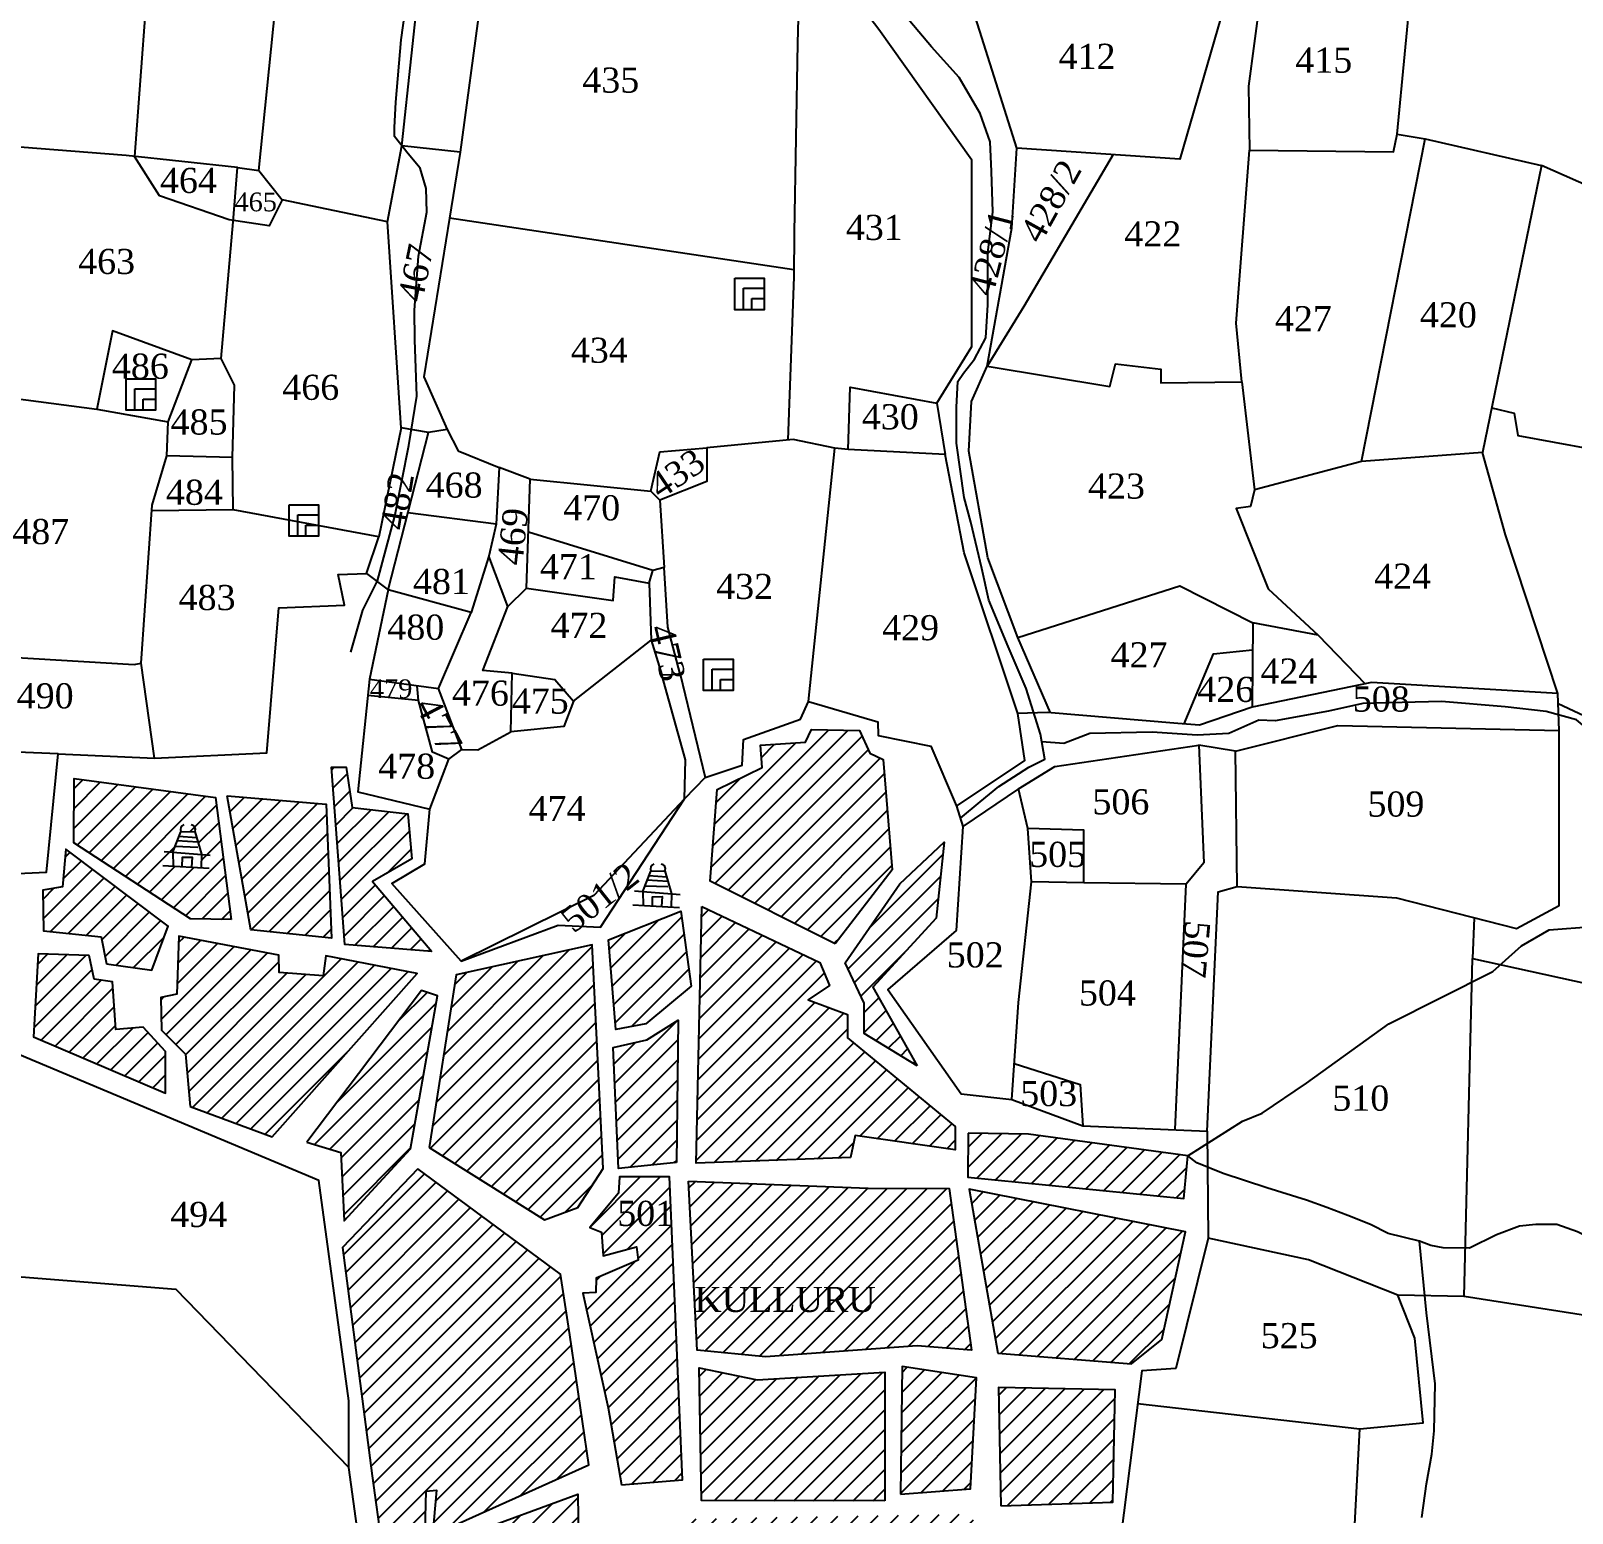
# Model space of a CAD drawing. Header units: millimetres. Extents: x 3958 to 5988, y -2486 to -161.
# Drawn here: x 5162.6 to 5368.1, y -1207.3 to -1009.7 of the extents above; entities that cross this region are included whole.
import ezdxf

# ---------------------------------------------------------------- set-up
doc = ezdxf.new("R2010")
doc.units = ezdxf.units.MM
doc.header["$MEASUREMENT"] = 0
for name, color, linetype in [('NALA', 4, 'Continuous'), ('SQUAREWELL', 5, 'Continuous'), ('SURVEY_BND', 7, 'Continuous'), ('SURVEY_NO', 7, 'Continuous'), ('VILLAGE_AREA', 1, 'Continuous')]:
    doc.layers.add(name, color=color, linetype=linetype)
doc.styles.get("Standard").update_dxf_attribs({"font": 'TIMES.TTF'})

# ---------------------------------------------------------------- blocks, each defined once
blk = doc.blocks.new('1')
at = {"layer": 'VILLAGE_AREA'}
for points in [[(5244.24, -1124.45), (5245.28, -1121.72), (5247.17, -1121.68), (5248.07, -1124.74)], [(5244.54, -1123.67), (5247.57, -1123.79)], [(5244.83, -1122.9), (5247.58, -1123.08)], [(5245.05, -1122.33), (5247.41, -1122.49)], [(5243.1, -1124.37), (5249.23, -1124.83)], [(5244.24, -1124.45), (5244.26, -1126.32)], [(5245.5, -1126.39), (5245.51, -1125.14), (5246.81, -1125.12), (5246.73, -1126.45)], [(5248.07, -1124.74), (5248, -1126.52)], [(5242.89, -1126.24), (5249.1, -1126.58)]]:
    blk.add_lwpolyline(points, dxfattribs=at)
for centre, radius, start, end in [((5245.98, -1121.46), 0.743, 111.0195, 200.6298), ((5246.66, -1121.4), 0.581, 331.7547, 87.7086)]:
    blk.add_arc(centre, radius, start, end, dxfattribs=at)

msp = doc.modelspace()

# ---------------------------------------------------------------- hatches: boundary and pattern name
at = {"layer": 'VILLAGE_AREA'}
h = msp.add_hatch(dxfattribs=at)
h.set_pattern_fill('ANSI31', color=256, scale=15, style=0)
h.paths.add_polyline_path([(5187.26, -1111.93), (5168.42, -1109.4), (5168.36, -1117.95), (5183.93, -1128.07), (5189.36, -1128.19)])
h.paths.add_polyline_path([(5181.56, -1119.21), (5182.61, -1116.48), (5184.5, -1116.43), (5185.4, -1119.49), (5185.32, -1121.27), (5181.58, -1121.07)], flags=16)
h.paths.add_polyline_path([(5167.31, -1118.78), (5166.85, -1123.81), (5164.24, -1124.25), (5164.33, -1129.69), (5172.01, -1130.51), (5172.72, -1134.09), (5178.75, -1134.92), (5180.96, -1129.05)])
h.paths.add_polyline_path([(5173.52, -1136.5), (5171.09, -1136.15), (5170.39, -1132.96), (5163.63, -1132.77), (5162.98, -1143.84), (5180.59, -1151.33), (5180.59, -1145.77), (5177.61, -1142.55), (5173.98, -1142.86)])
h.paths.add_polyline_path([(5214.14, -1135.38), (5201.95, -1133.02), (5201.71, -1135.03), (5201.61, -1135.67), (5195.76, -1135.23), (5195.71, -1132.92), (5182.37, -1130.39), (5182.08, -1138.15), (5179.96, -1138.59), (5180.06, -1142.92), (5183.26, -1146.13), (5183.88, -1153.12), (5194.82, -1157.15)])
h.paths.add_polyline_path([(5202.02, -1112.82), (5188.8, -1111.71), (5191.95, -1129.54), (5202.7, -1130.65)])
h.paths.add_polyline_path([(5212.89, -1114.11), (5205.48, -1113.25), (5204.68, -1107.88), (5202.7, -1107.88), (5204.49, -1131.51), (5216.1, -1132.44), (5208.2, -1123.12), (5213.45, -1120.1)])
h.paths.add_polyline_path([(5237.48, -1131.56), (5219.33, -1135.57), (5215.74, -1158.56), (5231.12, -1168.24), (5235.56, -1166.58), (5238.96, -1161.4)])
h.paths.add_polyline_path([(5249.32, -1127.09), (5239.65, -1130.91), (5240.62, -1142.83), (5244.63, -1142.11), (5250.67, -1137.09)])
h.paths.add_polyline_path([(5248.93, -1141.61), (5244.77, -1144.22), (5240.28, -1145.23), (5241, -1161.36), (5248.74, -1160.58)])
h.paths.add_polyline_path([(5271.54, -1140.85), (5266.28, -1138.9), (5269.1, -1137), (5267.85, -1133.91), (5252.09, -1126.45), (5251.35, -1160.69), (5271.93, -1159.93), (5272.53, -1157), (5285.89, -1158.9), (5285.89, -1155.8), (5271.54, -1143.95)])
h.paths.add_polyline_path([(5276.26, -1106.84), (5274.49, -1106.02), (5273.13, -1102.97), (5266.74, -1102.83), (5265.92, -1104.53), (5259.94, -1104.94), (5260.15, -1107.92), (5254.16, -1110.84), (5253.21, -1123.06), (5269.87, -1131.42), (5277.48, -1121.57)])
h.paths.add_polyline_path([(5284.42, -1117.87), (5278.51, -1123.44), (5271.23, -1133.96), (5273.75, -1139.32), (5273.75, -1143.4), (5280.82, -1147.67), (5274.9, -1137.22), (5283.33, -1127.98)])
h.paths.add_polyline_path([(5316.89, -1159.69), (5295.65, -1156.82), (5287.63, -1156.68), (5287.56, -1162.52), (5316.38, -1165.38)])
h.paths.add_polyline_path([(5316.58, -1169.83), (5287.76, -1164.12), (5291.56, -1185.99), (5309.37, -1187.42), (5313.45, -1184.16)])
h.paths.add_polyline_path([(5285.07, -1164.06), (5274.29, -1163.99), (5250.34, -1163.07), (5251.47, -1185.62), (5260.58, -1186.47), (5280.82, -1185.01), (5288.05, -1185.62)])
h.paths.add_polyline_path([(5276.48, -1188.54), (5259.49, -1189.56), (5251.75, -1187.94), (5252.05, -1205.65), (5276.48, -1205.71)])
h.paths.add_polyline_path([(5288.72, -1189.28), (5278.82, -1187.78), (5278.58, -1204.8), (5287.94, -1204.08)])
h.paths.add_polyline_path([(5307.21, -1190.89), (5291.66, -1190.59), (5291.96, -1206.36), (5306.91, -1205.88)])
h.paths.add_polyline_path([(5293.3, -1213.54), (5290.66, -1213.61), (5288.47, -1215.35), (5287.57, -1213.91), (5290.51, -1211.43), (5290.06, -1209.54), (5288.02, -1209.02), (5288.62, -1207.43), (5249.85, -1208.1), (5249.32, -1229.92), (5266.6, -1239.64), (5288.77, -1243.18)])
h.paths.add_polyline_path([(5247.27, -1210.31), (5238.37, -1211.37), (5237.16, -1229.95), (5226, -1238.91), (5217.32, -1245.09), (5226.07, -1263.32), (5239.65, -1254.06), (5242.29, -1231.63), (5246.29, -1229)])
h.paths.add_polyline_path([(5235.58, -1204.82), (5216.19, -1211.9), (5216.19, -1215.21), (5220.64, -1219.21), (5218.98, -1221.17), (5213.78, -1216.65), (5207.59, -1219.51), (5214.08, -1236.31), (5217.25, -1238.12), (5217.7, -1242.26), (5222.61, -1237.67), (5235.73, -1227.8), (5235.88, -1226.67)])
h.paths.add_polyline_path([(5205.08, -1221.34), (5197.39, -1224.7), (5202.08, -1235.5), (5198.47, -1240.78), (5210, -1268.5), (5222.74, -1271.74), (5224.78, -1265.98)])
h.paths.add_polyline_path([(5233.27, -1175.47), (5214.23, -1161.43), (5204.19, -1171.9), (5208.16, -1202.37), (5209.42, -1211.67), (5205.8, -1214.06), (5207.33, -1217.15), (5215.13, -1213.11), (5215.35, -1204.4), (5216.7, -1204.27), (5216.17, -1210.28), (5237.02, -1200.91), (5234.49, -1183.56)])
h.paths.add_polyline_path([(5216.84, -1138.37), (5214.73, -1137.64), (5199.44, -1157.89), (5203.96, -1159.26), (5204.41, -1168.34), (5213.25, -1158.77)])
h.paths.add_polyline_path([(5250.26, -1181.42), (5275.57, -1181.42), (5275.57, -1176.39), (5250.26, -1176.39)], flags=9)
h = msp.add_hatch(dxfattribs=at)
h.set_pattern_fill('ANSI31', color=256, scale=15, style=0)
h.paths.add_polyline_path([(5247.78, -1162.51), (5241.13, -1162.51), (5240.99, -1164.65), (5237.17, -1169.26), (5238.71, -1169.87), (5238.96, -1173.01), (5243.38, -1171.84), (5243.63, -1173.62), (5238.03, -1176.02), (5237.97, -1177.92), (5236.25, -1177.98), (5239.63, -1193.31), (5241.39, -1203.57), (5249.53, -1202.87)])
h.paths.add_polyline_path([(5239.97, -1169.95), (5249.09, -1169.95), (5249.09, -1164.85), (5239.97, -1164.85)], flags=24)

# ---------------------------------------------------------------- linework, layer by layer
at = {"layer": 'NALA'}
for points in [[(5205.32, -1092.54), (5206.92, -1086.95), (5208.87, -1083.02), (5211.18, -1074.42), (5213.02, -1065), (5214.08, -1058.42), (5213.84, -1050.9), (5213.8, -1046.95), (5214.33, -1039.72), (5215.43, -1033.86), (5215.36, -1030.71), (5214.55, -1028.01), (5212.95, -1026.1), (5211.14, -1023.8), (5211.14, -1022.59), (5211.29, -1019.2), (5211.99, -1010.87), (5213.06, -1003.19)], [(5286.57, -1114.69), (5289.22, -1112.47), (5291.69, -1110.46), (5295.72, -1107.88), (5297.84, -1106.79), (5297.24, -1103.48), (5295.33, -1097.38), (5292.93, -1091.77), (5290.38, -1085.6), (5289.43, -1081.37), (5287.98, -1075.21), (5287.06, -1071.9), (5286.07, -1064.65), (5286.07, -1059.88), (5286.25, -1056.45), (5286.99, -1055.35), (5288.44, -1053.45), (5289.96, -1050.63), (5290.24, -1046.23), (5290.21, -1039.28), (5290.88, -1033.82), (5290.74, -1028.46), (5290.53, -1024.51), (5289.22, -1020.7), (5286.39, -1015.9), (5282.72, -1011.81), (5278.64, -1006.96)], [(5383.76, -1114.8), (5382.08, -1112.99), (5377.86, -1108.95), (5372.36, -1104.56), (5368.72, -1101.55), (5364.68, -1100.44), (5359.23, -1099.84), (5350.71, -1099.13), (5340.23, -1099.39), (5335.66, -1100.41), (5328.56, -1101.7), (5326.36, -1101.61), (5322.37, -1103.39), (5318.15, -1103.61), (5312.16, -1103.21), (5303.81, -1103.39), (5300.35, -1104.72), (5297.42, -1104.49)], [(5348.09, -1207.91), (5348.72, -1203.43), (5349.45, -1199.47), (5349.76, -1196.34), (5349.86, -1190.09), (5348.72, -1180.61), (5347.78, -1171.08), (5343.6, -1170.04), (5341.24, -1168.84), (5338.25, -1167.63), (5335.43, -1166.59), (5332.72, -1165.62), (5327.42, -1163.95), (5321.61, -1162.05), (5318.1, -1160.61), (5316.89, -1159.69), (5324.2, -1155.08), (5326.79, -1153.98), (5332.72, -1150.02), (5343.72, -1142.07), (5357.55, -1135.12), (5361.4, -1131.7), (5365.08, -1129.56), (5370.91, -1129.12)], [(5397.31, -1180.69), (5395.67, -1182.82), (5392.43, -1183.31), (5389.45, -1183.44), (5385.53, -1183.44), (5384.23, -1182.57), (5383.42, -1181.51), (5382.11, -1180.02), (5379.75, -1177.04), (5378.63, -1176.05), (5376.15, -1174.25), (5373.54, -1172.26), (5370.55, -1170.65), (5368.87, -1169.84), (5366.08, -1168.85), (5363.28, -1168.85), (5361.1, -1169.09), (5358.06, -1170.21), (5354.44, -1172.02), (5350.96, -1171.96), (5349.28, -1171.65), (5347.78, -1171.08)]]:
    msp.add_lwpolyline(points, dxfattribs=at)
at = {"layer": 'SQUAREWELL'}
for points in [[(5256.5, -1042.67), (5260.43, -1042.67), (5260.43, -1046.87), (5256.5, -1046.87)], [(5257.65, -1044.01), (5260.43, -1044.01), (5260.43, -1046.87), (5257.65, -1046.87)], [(5258.76, -1045.37), (5260.43, -1045.37), (5260.43, -1046.87), (5258.76, -1046.87)], [(5175.33, -1056.08), (5179.27, -1056.08), (5179.27, -1060.28), (5175.33, -1060.28)], [(5176.49, -1057.41), (5179.27, -1057.41), (5179.27, -1060.28), (5176.49, -1060.28)], [(5177.59, -1058.78), (5179.27, -1058.78), (5179.27, -1060.28), (5177.59, -1060.28)], [(5197.07, -1072.89), (5201, -1072.89), (5201, -1077.09), (5197.07, -1077.09)], [(5198.22, -1074.23), (5201, -1074.23), (5201, -1077.09), (5198.22, -1077.09)], [(5199.32, -1075.59), (5201, -1075.59), (5201, -1077.09), (5199.32, -1077.09)], [(5252.34, -1093.46), (5256.27, -1093.46), (5256.27, -1097.65), (5252.34, -1097.65)], [(5253.49, -1094.79), (5256.27, -1094.79), (5256.27, -1097.65), (5253.49, -1097.65)], [(5254.59, -1096.16), (5256.27, -1096.16), (5256.27, -1097.65), (5254.59, -1097.65)]]:
    msp.add_lwpolyline(points, close=True, dxfattribs=at)
at = {"layer": 'SURVEY_BND'}
for points in [[(5193.02, -1028.31), (5195.54, -1003.8), (5199.07, -971.93), (5187.98, -970.52), (5179.81, -973.02), (5178.73, -996.02), (5176.46, -1026.45)], [(5210.18, -1035.17), (5212.1, -1025.01), (5217.27, -976.98), (5212.72, -973.83), (5199.07, -971.93)], [(5217.27, -976.98), (5226.12, -984.19), (5222.48, -1006.38), (5219.86, -1025.85), (5212.1, -1025.01)], [(5344.81, -1023.48), (5346.84, -1002.08), (5327.24, -1000.84), (5326.51, -1005.67), (5325, -1017.06), (5325.12, -1025.61)], [(5283.41, -1059.34), (5288.08, -1051.8), (5288.08, -1033.26), (5288.11, -1026.94), (5275.72, -1009.5), (5273.39, -1006.5), (5265.11, -1001.41), (5264.87, -1011.33), (5264.4, -1036.58), (5264.37, -1042.48), (5263.58, -1064.24)], [(5322.24, -1004.68), (5315.82, -1026.81), (5294.12, -1025.32)], [(5290.15, -1054.4), (5293.45, -1036.01), (5294.12, -1025.32), (5288.32, -1007.08)], [(5188.01, -1053.39), (5189.62, -1035.14), (5190.17, -1027.89), (5175.34, -1026.33), (5158.89, -1025.02)], [(5324.08, -1056.49), (5323.36, -1048.67), (5325.12, -1025.61), (5344.31, -1025.83), (5344.81, -1023.48), (5348.53, -1024.08)], [(5340.07, -1067.1), (5348.53, -1024.08), (5364.05, -1027.65), (5356.2, -1065.89)], [(5190.17, -1027.89), (5193.02, -1028.31), (5196.14, -1032.24), (5194.43, -1035.68), (5189.08, -1034.91), (5179.8, -1031.67), (5176.46, -1026.45)], [(5219.86, -1025.85), (5218.46, -1034.67), (5215.02, -1055.82), (5218.14, -1062.83), (5215.67, -1063.23)], [(5306.94, -1026.2), (5295.05, -1046.46), (5290.15, -1054.4)], [(5357.42, -1059.96), (5360.4, -1060.67), (5360.89, -1063.66), (5375.45, -1066.33), (5390.77, -1063.26), (5390.9, -1059.22), (5386.51, -1045.61), (5374.89, -1032.83), (5371.99, -1031.14), (5364.05, -1027.65)], [(5212.03, -1062.64), (5210.18, -1035.17), (5196.14, -1032.24)], [(5264.38, -1041.57), (5218.46, -1034.67)], [(5157.5, -1058.3), (5171.44, -1060.14), (5180.93, -1061.81), (5184.09, -1053.55), (5173.53, -1049.7), (5171.44, -1060.14)], [(5189.52, -1066.56), (5189.8, -1056.92), (5188.01, -1053.39), (5184.09, -1053.55)], [(5294.22, -1090.57), (5290.23, -1079.95), (5287.72, -1065.75), (5288.05, -1059.12), (5290.15, -1054.4), (5306.52, -1057.11), (5307.25, -1054.08), (5313.32, -1054.79), (5313.32, -1056.61), (5324.08, -1056.49), (5325.78, -1070.9), (5325.26, -1073.12), (5323.36, -1073.4), (5327.6, -1084.08), (5334.27, -1090.26), (5325.55, -1088.64)], [(5271.61, -1065.5), (5271.87, -1057.22), (5283.41, -1059.34), (5284.53, -1066.19)], [(5146.53, -1092.4), (5176.41, -1094.18), (5177.35, -1094), (5178.82, -1072.94), (5180.76, -1066.36), (5180.93, -1061.81)], [(5207.39, -1082.06), (5210.27, -1084.23), (5215.67, -1063.23), (5212.03, -1062.64), (5209.04, -1077.15)], [(5218.14, -1062.83), (5219.63, -1065.69), (5225.09, -1067.89), (5224.68, -1075.45), (5212.91, -1073.97)], [(5252.56, -1109.25), (5257.48, -1107.62), (5257.65, -1104.2), (5265.27, -1101.46), (5266.33, -1099.1), (5269.81, -1065.32), (5264.27, -1064.18), (5252.75, -1065.31), (5252.75, -1069.79), (5246.51, -1072.29)], [(5189.61, -1073.55), (5189.52, -1066.56), (5180.76, -1066.36)], [(5245.32, -1071.06), (5246.49, -1065.82), (5252.75, -1065.31)], [(5266.33, -1099.1), (5275.58, -1101.83), (5275.59, -1103.63), (5282.61, -1105.06), (5286.07, -1113.09), (5295.16, -1106.98), (5294.25, -1100.71), (5287.08, -1079.29), (5284.53, -1066.19), (5271.61, -1065.5), (5269.81, -1065.32)], [(5366.22, -1098.03), (5359.24, -1076.87), (5356.2, -1065.89), (5340.07, -1067.1), (5325.78, -1070.9)], [(5226.22, -1086.44), (5228.72, -1083.98), (5229.22, -1069.49), (5225.09, -1067.89)], [(5229.22, -1069.49), (5245.32, -1071.06), (5246.51, -1072.29), (5247.06, -1081.24), (5245.55, -1081.65), (5228.97, -1076.55)], [(5179.1, -1106.67), (5194.11, -1105.97), (5195.72, -1086.64), (5204.45, -1086.28), (5203.62, -1082.19), (5207.39, -1082.06), (5209.04, -1077.15), (5189.61, -1073.55), (5178.77, -1073.71)], [(5224.68, -1075.45), (5223.68, -1079.74), (5221.34, -1087.24), (5210.27, -1084.23)], [(5220.1, -1105.51), (5222.22, -1105.54), (5226.64, -1103.16), (5226.83, -1095.33), (5222.91, -1094.99), (5226.22, -1086.44), (5223.68, -1079.74)], [(5228.72, -1083.98), (5240.29, -1085.66), (5240.52, -1082.47), (5245.09, -1083.32), (5245.55, -1081.65)], [(5245.09, -1083.32), (5245.34, -1090.93), (5246.77, -1095.55), (5249.23, -1095.47), (5247.55, -1089.2), (5247.06, -1081.24)], [(5210.27, -1084.23), (5207.77, -1096.13), (5216.98, -1097.4), (5221.34, -1087.24)], [(5298.58, -1100.62), (5294.22, -1090.57), (5315.82, -1083.67), (5325.55, -1088.64), (5325.48, -1099.89)], [(5226.83, -1095.33), (5232.51, -1096.17), (5234.97, -1099.09), (5245.34, -1090.93)], [(5334.27, -1090.26), (5340.53, -1096.76)], [(5316.43, -1102.1), (5320.33, -1092.75), (5325.53, -1092.24)], [(5166.28, -1106.08), (5179.1, -1106.67), (5177.35, -1094)], [(5207.77, -1096.13), (5206.21, -1111.16), (5215.84, -1113.46), (5218.37, -1106.82), (5216.18, -1105.86), (5214.34, -1098.99), (5214.13, -1097.01)], [(5218.37, -1106.82), (5220.1, -1105.51), (5216.98, -1097.4)], [(5249.23, -1095.47), (5252.56, -1109.25), (5249.78, -1112.11), (5249.93, -1106.89), (5246.77, -1095.55)], [(5323.26, -1105.74), (5336.9, -1102.32), (5366.4, -1102.96), (5366.22, -1098.03), (5341.39, -1096.58), (5325.48, -1099.89), (5318.46, -1102.26), (5315.56, -1102.03), (5298.15, -1100.58), (5294.25, -1100.71)], [(5214.34, -1098.99), (5207.55, -1098.31)], [(5234.97, -1099.09), (5233.68, -1102.45), (5226.64, -1103.16)], [(5397.08, -1100.54), (5380.73, -1106.17), (5366.27, -1099.42)], [(5323.49, -1123.8), (5344.7, -1125.29), (5360.72, -1129.4), (5366.41, -1126.31), (5366.4, -1102.96)], [(5294.33, -1110.77), (5299.18, -1107.79), (5318.35, -1104.95), (5319.01, -1120.62), (5316.68, -1123.49), (5303.05, -1123.27), (5296.04, -1123.15)], [(5319.46, -1156.39), (5320.94, -1124.5), (5323.49, -1123.8), (5323.26, -1105.74), (5318.35, -1104.95)], [(5355.08, -1127.95), (5354.87, -1133.39), (5395.51, -1142.31), (5400.47, -1118.93), (5398.08, -1105.11)], [(5143.53, -1120.05), (5158.93, -1122.12), (5164.71, -1121.89), (5166.28, -1106.08), (5156.41, -1105.71)], [(5293.42, -1152.16), (5294.33, -1139.25), (5296.04, -1123.15), (5295.57, -1116.06), (5294.33, -1110.77), (5286.92, -1115.78)], [(5249.78, -1112.11), (5237.68, -1125), (5220.03, -1133.73), (5210.75, -1123.38), (5215.15, -1120.74), (5215.84, -1113.46)], [(5220.03, -1133.73), (5232.94, -1128.95), (5238.6, -1129.2), (5249.78, -1112.11)], [(5286.07, -1113.09), (5286.92, -1115.78), (5285.99, -1129.63), (5276.92, -1137.52), (5286.69, -1151.41), (5293.42, -1152.16), (5302.92, -1155.67), (5319.46, -1156.39), (5319.62, -1170.68), (5315.32, -1188.03), (5310.75, -1188.34), (5307.18, -1216.75)], [(5303.05, -1123.27), (5303.05, -1116.29), (5295.57, -1116.06)], [(5315.19, -1156.2), (5316.68, -1123.49)], [(5395.51, -1142.31), (5389.17, -1177.94), (5392.58, -1182.52), (5385.53, -1183.44), (5353.75, -1178.43), (5354.87, -1133.39)], [(5160.22, -1175.74), (5181.97, -1177.48), (5205.02, -1201.23), (5205.02, -1192.35), (5201.02, -1162.99), (5161.12, -1146.23)], [(5293.75, -1147.4), (5302.55, -1150.2), (5302.92, -1155.67)], [(5353.75, -1178.43), (5344.89, -1178.28), (5332.98, -1173.54), (5319.62, -1170.68)], [(5310.2, -1192.72), (5339.85, -1196.07), (5348.27, -1195.28), (5347.15, -1184.02), (5344.89, -1178.28)], [(5306.04, -1222.97), (5338.2, -1227.5), (5339.85, -1196.07)], [(5206.27, -1210.33), (5205.02, -1201.23)]]:
    msp.add_lwpolyline(points, dxfattribs=at)
at = {"layer": 'VILLAGE_AREA'}
for points in [[(5269.87, -1131.42), (5253.21, -1123.06), (5254.16, -1110.84), (5260.15, -1107.92), (5259.94, -1104.94), (5265.92, -1104.53), (5266.74, -1102.83), (5273.13, -1102.97), (5274.49, -1106.02), (5276.26, -1106.84), (5277.48, -1121.57), (5269.87, -1131.42)], [(5189.36, -1128.19), (5183.93, -1128.07), (5168.36, -1117.95), (5168.42, -1109.4), (5187.26, -1111.93), (5189.36, -1128.19)], [(5216.1, -1132.44), (5204.49, -1131.51), (5202.7, -1107.88), (5204.68, -1107.88), (5205.48, -1113.25), (5212.89, -1114.11), (5213.45, -1120.1), (5208.2, -1123.12), (5216.1, -1132.44)], [(5188.8, -1111.71), (5202.02, -1112.82), (5202.7, -1130.65), (5191.95, -1129.54), (5188.8, -1111.71)], [(5280.82, -1147.67), (5273.75, -1143.4), (5273.75, -1139.32), (5271.23, -1133.96), (5278.51, -1123.44), (5284.42, -1117.87), (5283.33, -1127.98), (5274.9, -1137.22), (5280.82, -1147.67)], [(5172.72, -1134.09), (5178.75, -1134.92), (5180.96, -1129.05), (5167.31, -1118.78), (5166.85, -1123.81), (5164.24, -1124.25), (5164.33, -1129.69), (5172.01, -1130.51), (5172.72, -1134.09)], [(5244.63, -1142.11), (5240.62, -1142.83), (5239.65, -1130.91), (5249.32, -1127.09), (5250.67, -1137.09), (5244.63, -1142.11)], [(5252.09, -1126.45), (5267.85, -1133.91), (5269.1, -1137), (5266.28, -1138.9), (5271.54, -1140.85), (5271.54, -1143.95), (5285.89, -1155.8), (5285.89, -1158.9), (5272.53, -1157), (5271.93, -1159.93), (5251.35, -1160.69), (5252.09, -1126.45)], [(5183.88, -1153.12), (5194.82, -1157.15), (5214.14, -1135.38), (5201.95, -1133.02), (5201.71, -1135.03), (5201.61, -1135.67), (5195.76, -1135.23), (5195.71, -1132.92), (5182.37, -1130.39), (5182.08, -1138.15), (5179.96, -1138.59), (5180.06, -1142.92), (5183.26, -1146.13), (5183.88, -1153.12)], [(5215.74, -1158.56), (5231.12, -1168.24), (5235.56, -1166.58), (5238.96, -1161.4), (5237.48, -1131.56), (5219.33, -1135.57), (5215.74, -1158.56)], [(5170.39, -1132.96), (5163.63, -1132.77), (5162.98, -1143.84), (5180.59, -1151.33), (5180.59, -1145.77), (5177.61, -1142.55), (5173.98, -1142.86), (5173.52, -1136.5), (5171.09, -1136.15), (5170.39, -1132.96)], [(5199.44, -1157.89), (5203.96, -1159.26), (5204.41, -1168.34), (5213.25, -1158.77), (5216.84, -1138.37), (5214.73, -1137.64), (5199.44, -1157.89)], [(5248.74, -1160.58), (5241, -1161.36), (5240.28, -1145.23), (5244.77, -1144.22), (5248.93, -1141.61), (5248.74, -1160.58)], [(5287.63, -1156.68), (5287.56, -1162.52), (5316.38, -1165.38), (5316.89, -1159.69), (5295.65, -1156.82), (5287.63, -1156.68)], [(5214.23, -1161.43), (5204.19, -1171.9), (5208.16, -1202.37), (5209.42, -1211.67), (5205.8, -1214.06), (5207.33, -1217.15), (5215.13, -1213.11), (5215.35, -1204.4), (5216.7, -1204.27), (5216.17, -1210.28), (5237.02, -1200.91), (5234.49, -1183.56), (5233.27, -1175.47), (5214.23, -1161.43)], [(5241.39, -1203.57), (5249.53, -1202.87), (5247.78, -1162.51), (5241.13, -1162.51), (5240.99, -1164.65), (5237.17, -1169.26), (5238.71, -1169.87), (5238.96, -1173.01), (5243.38, -1171.84), (5243.63, -1173.62), (5238.03, -1176.02), (5237.97, -1177.92), (5236.25, -1177.98), (5239.63, -1193.31), (5241.39, -1203.57)], [(5250.34, -1163.07), (5274.29, -1163.99), (5285.07, -1164.06), (5288.05, -1185.62), (5280.82, -1185.01), (5260.58, -1186.47), (5251.47, -1185.62), (5250.34, -1163.07)], [(5291.56, -1185.99), (5309.37, -1187.42), (5313.45, -1184.16), (5316.58, -1169.83), (5287.76, -1164.12), (5291.56, -1185.99)], [(5278.58, -1204.8), (5287.94, -1204.08), (5288.72, -1189.28), (5278.82, -1187.78), (5278.58, -1204.8)], [(5276.48, -1205.71), (5252.05, -1205.65), (5251.75, -1187.94), (5259.49, -1189.56), (5276.48, -1188.54), (5276.48, -1205.71)], [(5291.96, -1206.36), (5306.91, -1205.88), (5307.21, -1190.89), (5291.66, -1190.59), (5291.96, -1206.36)], [(5235.73, -1227.8), (5222.61, -1237.67), (5217.7, -1242.26), (5217.25, -1238.12), (5214.08, -1236.31), (5207.59, -1219.51), (5213.78, -1216.65), (5218.98, -1221.17), (5220.64, -1219.21), (5216.19, -1215.21), (5216.19, -1211.9), (5235.58, -1204.82), (5235.88, -1226.67), (5235.73, -1227.8)]]:
    msp.add_lwpolyline(points, dxfattribs=at)

# ---------------------------------------------------------------- block references
at = {"layer": 'SURVEY_BND'}
for p in [(-62.67, 5.25), (0, 0)]:
    msp.add_blockref('1', p, dxfattribs=at)

# ---------------------------------------------------------------- texts
at = {"layer": 'SURVEY_NO'}
for s, height, p in [('412', 3.35, (5299.67, -1014.76)), ('415', 3.35, (5331.23, -1015.27)), ('435', 3.35, (5236.16, -1017.93)), ('464', 3.35, (5179.85, -1031.31)), ('465', 2.5, (5189.78, -1033.75)), ('431', 3.35, (5271.3, -1037.57)), ('422', 3.35, (5308.44, -1038.44)), ('463', 3.35, (5168.94, -1042.11)), ('420', 3.35, (5347.84, -1049.23)), ('427', 3.35, (5328.51, -1049.75)), ('434', 3.35, (5234.63, -1053.95)), ('486', 3.35, (5173.44, -1056.08)), ('466', 3.35, (5196.16, -1058.89)), ('485', 3.35, (5181.27, -1063.52)), ('430', 3.35, (5273.43, -1062.82)), ('468', 3.35, (5215.28, -1071.93)), ('484', 3.35, (5180.65, -1072.89)), ('423', 3.35, (5303.59, -1072.06)), ('470', 3.35, (5233.62, -1074.96)), ('487', 3.35, (5160.16, -1078.13)), ('471', 3.35, (5230.51, -1082.81)), ('424', 3.35, (5341.74, -1084.08)), ('481', 3.35, (5213.59, -1084.79)), ('432', 3.35, (5254.01, -1085.44)), ('483', 3.35, (5182.34, -1086.92)), ('480', 3.35, (5210.17, -1090.88)), ('472', 3.35, (5231.92, -1090.64)), ('429', 3.35, (5276.14, -1090.94)), ('427', 3.35, (5306.6, -1094.57)), ('424', 3.35, (5326.58, -1096.73)), ('490', 3.35, (5160.75, -1100.03)), ('479', 2.5, (5207.84, -1098.66)), ('476', 3.35, (5218.78, -1099.67)), ('475', 3.35, (5226.76, -1100.73)), ('426', 3.35, (5318.16, -1099.17)), ('508', 3.35, (5338.89, -1100.46)), ('478', 3.35, (5208.95, -1109.42)), ('474', 3.35, (5229, -1115.06)), ('506', 3.35, (5304.18, -1114.16)), ('509', 3.35, (5340.85, -1114.46)), ('505', 3.35, (5295.74, -1121.17)), ('502', 3.35, (5284.75, -1134.57)), ('504', 3.35, (5302.38, -1139.65)), ('503', 3.35, (5294.55, -1153.06)), ('510', 3.35, (5336.17, -1153.67)), ('494', 3.35, (5181.22, -1169.18)), ('501', 3.35, (5240.82, -1169.04)), ('KULLURU', 3.35, (5251.1, -1180.51)), ('525', 3.35, (5326.62, -1185.34))]:
    msp.add_text(s, height=height, dxfattribs=at).set_placement(p)
for s, rotation, p in [('428/2', 60.9172, (5297.27, -1038.23)), ('428/1', 75.4498, (5290.88, -1045.26)), ('467', 78.3756, (5214.82, -1046.01)), ('433', 33.9891, (5246.56, -1072.21)), ('482', 80.7786, (5212.53, -1076.41)), ('469', 83.8225, (5228.15, -1081.06)), ('473', 283.1487, (5245.02, -1089.28)), ('477', 297.673, (5213.8, -1099.64)), ('501/2', 38.3863, (5234.99, -1130.11)), ('507', 264.9144, (5316.58, -1128.22))]:
    msp.add_text(s, height=3.35, rotation=rotation, dxfattribs=at).set_placement(p)

doc.saveas('drawing.dxf')
